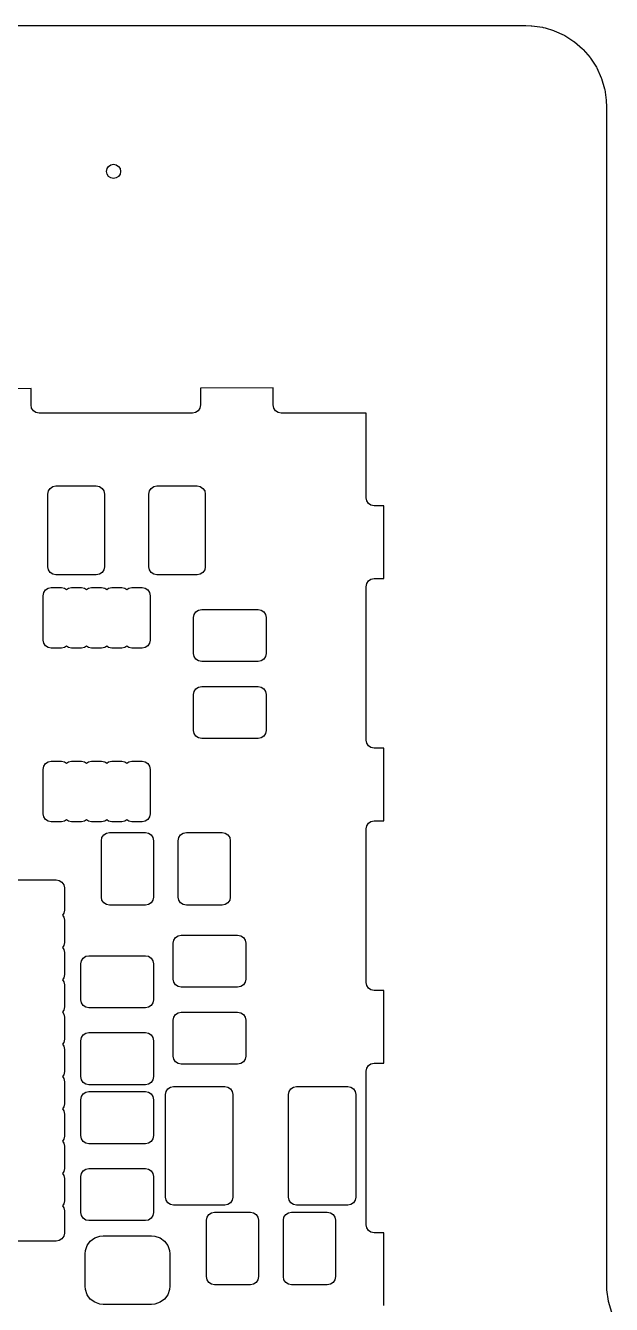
# Model space of a CAD drawing. Extents: x 3.64 to 7.32, y -5.08 to -3.18.
# Drawn here: x 6.561 to 7.132, y -4.428 to -3.182 of the extents above; entities that cross this region are included whole.
import ezdxf

# ---------------------------------------------------------------- set-up
doc = ezdxf.new("R2010")
doc.units = 0
doc.header["$MEASUREMENT"] = 0
doc.layers.add('BLACK', color=7, linetype='CONTINUOUS')

msp = doc.modelspace()

# ---------------------------------------------------------------- linework, layer by layer
at = {"layer": 'BLACK', "linetype": 'CONTINUOUS'}
for p, q in [((3.8754, -3.1816), (7.0486, -3.1816)), ((7.0486, -3.1816), (7.0539, -3.1817)), ((7.0486, -3.1816), (7.0486, -3.1816)), ((7.0539, -3.1817), (7.0545, -3.1817)), ((7.0545, -3.1817), (7.065, -3.1832)), ((7.065, -3.1832), (7.0657, -3.1834)), ((7.0657, -3.1834), (7.0675, -3.1839)), ((7.0675, -3.1839), (7.0675, -3.1839)), ((7.0675, -3.1839), (7.0758, -3.1863)), ((7.0758, -3.1863), (7.0765, -3.1866)), ((7.0765, -3.1866), (7.0861, -3.191)), ((7.0861, -3.191), (7.0867, -3.1913)), ((7.0867, -3.1913), (7.0956, -3.197)), ((7.0956, -3.197), (7.0961, -3.1974)), ((7.0961, -3.1974), (7.1041, -3.2043)), ((7.1041, -3.2043), (7.1046, -3.2048)), ((7.1046, -3.2048), (7.1115, -3.2128)), ((7.1115, -3.2128), (7.1119, -3.2134)), ((7.1119, -3.2134), (7.1176, -3.2222)), ((7.1176, -3.2222), (7.1179, -3.2228)), ((7.1179, -3.2228), (7.1223, -3.2324)), ((7.1223, -3.2324), (7.1226, -3.2331)), ((7.1226, -3.2331), (7.1255, -3.2432)), ((7.1255, -3.2432), (7.1257, -3.2439)), ((7.1257, -3.2439), (7.1272, -3.2544)), ((7.1272, -3.2544), (7.1272, -3.255)), ((7.1272, -3.255), (7.1273, -3.2603)), ((7.1273, -3.2603), (7.1273, -3.2603)), ((7.1273, -3.2603), (7.1273, -4.4083)), ((6.5661, -3.5354), (6.4952, -3.5357)), ((6.5661, -3.5514), (6.5661, -3.5354)), ((6.8023, -3.5347), (6.7314, -3.535)), ((6.7314, -3.535), (6.7314, -3.5514)), ((6.8023, -3.5514), (6.8023, -3.5347)), ((6.5667, -3.5544), (6.5661, -3.5514)), ((6.7314, -3.5514), (6.7308, -3.5544)), ((6.8029, -3.5544), (6.8023, -3.5514)), ((6.5684, -3.557), (6.5667, -3.5544)), ((6.5709, -3.5587), (6.5684, -3.557)), ((6.574, -3.5593), (6.5709, -3.5587)), ((6.7236, -3.5593), (6.574, -3.5593)), ((6.7266, -3.5587), (6.7236, -3.5593)), ((6.7291, -3.557), (6.7266, -3.5587)), ((6.7308, -3.5544), (6.7291, -3.557)), ((6.8046, -3.557), (6.8029, -3.5544)), ((6.8072, -3.5587), (6.8046, -3.557)), ((6.8102, -3.5593), (6.8072, -3.5587)), ((6.8929, -3.5593), (6.8102, -3.5593)), ((6.8929, -3.642), (6.8929, -3.5593)), ((6.5825, -3.6383), (6.5831, -3.6352)), ((6.5825, -3.7091), (6.5825, -3.6383)), ((6.5831, -3.6352), (6.5848, -3.6327)), ((6.5848, -3.6327), (6.5874, -3.631)), ((6.5874, -3.631), (6.5904, -3.6304)), ((6.5904, -3.6304), (6.6298, -3.6304)), ((6.6298, -3.6304), (6.6328, -3.631)), ((6.6328, -3.631), (6.6354, -3.6327)), ((6.6354, -3.6327), (6.6371, -3.6352)), ((6.6371, -3.6352), (6.6377, -3.6383)), ((6.6377, -3.6383), (6.6377, -3.7091)), ((6.681, -3.6383), (6.6816, -3.6352)), ((6.681, -3.7091), (6.681, -3.6383)), ((6.6816, -3.6352), (6.6833, -3.6327)), ((6.6833, -3.6327), (6.6858, -3.631)), ((6.6858, -3.631), (6.6888, -3.6304)), ((6.6888, -3.6304), (6.7282, -3.6304)), ((6.7282, -3.6304), (6.7312, -3.631)), ((6.7312, -3.631), (6.7338, -3.6327)), ((6.7338, -3.6327), (6.7355, -3.6352)), ((6.7355, -3.6352), (6.7361, -3.6383)), ((6.7361, -3.6383), (6.7361, -3.7091)), ((6.8935, -3.645), (6.8929, -3.642)), ((6.8952, -3.6475), (6.8935, -3.645)), ((6.8977, -3.6492), (6.8952, -3.6475)), ((6.9007, -3.6498), (6.8977, -3.6492)), ((6.9101, -3.6498), (6.9007, -3.6498)), ((6.9101, -3.7207), (6.9101, -3.6498)), ((6.5831, -3.7121), (6.5825, -3.7091)), ((6.5848, -3.7147), (6.5831, -3.7121)), ((6.5874, -3.7164), (6.5848, -3.7147)), ((6.6354, -3.7147), (6.6328, -3.7164)), ((6.6371, -3.7121), (6.6354, -3.7147)), ((6.6377, -3.7091), (6.6371, -3.7121)), ((6.6816, -3.7121), (6.681, -3.7091)), ((6.6833, -3.7147), (6.6816, -3.7121)), ((6.6858, -3.7164), (6.6833, -3.7147)), ((6.7338, -3.7147), (6.7312, -3.7164)), ((6.7355, -3.7121), (6.7338, -3.7147)), ((6.7361, -3.7091), (6.7355, -3.7121)), ((6.5904, -3.717), (6.5874, -3.7164)), ((6.6298, -3.717), (6.5904, -3.717)), ((6.6328, -3.7164), (6.6298, -3.717)), ((6.6888, -3.717), (6.6858, -3.7164)), ((6.7282, -3.717), (6.6888, -3.717)), ((6.7312, -3.7164), (6.7282, -3.717)), ((6.8929, -3.7286), (6.8935, -3.7256)), ((6.8935, -3.7256), (6.8952, -3.723)), ((6.8952, -3.723), (6.8977, -3.7213)), ((6.8977, -3.7213), (6.9007, -3.7207)), ((6.9007, -3.7207), (6.9101, -3.7207)), ((6.5779, -3.7374), (6.5785, -3.7344)), ((6.5779, -3.7807), (6.5779, -3.7374)), ((6.5785, -3.7344), (6.5802, -3.7318)), ((6.5802, -3.7318), (6.5828, -3.7301)), ((6.5828, -3.7301), (6.5858, -3.7295)), ((6.5858, -3.7295), (6.5957, -3.7295)), ((6.5957, -3.7295), (6.5987, -3.7301)), ((6.5987, -3.7301), (6.6006, -3.7314)), ((6.6006, -3.7314), (6.6025, -3.7301)), ((6.6025, -3.7301), (6.6055, -3.7295)), ((6.6055, -3.7295), (6.6153, -3.7295)), ((6.6153, -3.7295), (6.6183, -3.7301)), ((6.6183, -3.7301), (6.6203, -3.7314)), ((6.6203, -3.7314), (6.6222, -3.7301)), ((6.6222, -3.7301), (6.6252, -3.7295)), ((6.6252, -3.7295), (6.635, -3.7295)), ((6.635, -3.7295), (6.638, -3.7301)), ((6.638, -3.7301), (6.6399, -3.7314)), ((6.6399, -3.7314), (6.6418, -3.7301)), ((6.6418, -3.7301), (6.6449, -3.7295)), ((6.6449, -3.7295), (6.6547, -3.7295)), ((6.6547, -3.7295), (6.6577, -3.7301)), ((6.6577, -3.7301), (6.6596, -3.7314)), ((6.6596, -3.7314), (6.6615, -3.7301)), ((6.6615, -3.7301), (6.6645, -3.7295)), ((6.6645, -3.7295), (6.6744, -3.7295)), ((6.6744, -3.7295), (6.6774, -3.7301)), ((6.6774, -3.7301), (6.68, -3.7318)), ((6.68, -3.7318), (6.6817, -3.7344)), ((6.6817, -3.7344), (6.6823, -3.7374)), ((6.6823, -3.7374), (6.6823, -3.7807)), ((6.8929, -3.8782), (6.8929, -3.7286)), ((6.727, -3.7531), (6.7296, -3.7514)), ((6.7296, -3.7514), (6.7326, -3.7508)), ((6.7326, -3.7508), (6.7876, -3.7508)), ((6.7876, -3.7508), (6.7906, -3.7514)), ((6.7906, -3.7514), (6.7932, -3.7531)), ((6.7247, -3.7587), (6.7253, -3.7557)), ((6.7247, -3.7937), (6.7247, -3.7587)), ((6.7253, -3.7557), (6.727, -3.7531)), ((6.7932, -3.7531), (6.7949, -3.7557)), ((6.7949, -3.7557), (6.7955, -3.7587)), ((6.7955, -3.7587), (6.7955, -3.7937)), ((6.5785, -3.7837), (6.5779, -3.7807)), ((6.5802, -3.7863), (6.5785, -3.7837)), ((6.5828, -3.788), (6.5802, -3.7863)), ((6.5858, -3.7886), (6.5828, -3.788)), ((6.5957, -3.7886), (6.5858, -3.7886)), ((6.5987, -3.788), (6.5957, -3.7886)), ((6.6006, -3.7867), (6.5987, -3.788)), ((6.6025, -3.788), (6.6006, -3.7867)), ((6.6055, -3.7886), (6.6025, -3.788)), ((6.6153, -3.7886), (6.6055, -3.7886)), ((6.6183, -3.788), (6.6153, -3.7886)), ((6.6203, -3.7867), (6.6183, -3.788)), ((6.6222, -3.788), (6.6203, -3.7867)), ((6.6252, -3.7886), (6.6222, -3.788)), ((6.635, -3.7886), (6.6252, -3.7886)), ((6.638, -3.788), (6.635, -3.7886)), ((6.6399, -3.7867), (6.638, -3.788)), ((6.6418, -3.788), (6.6399, -3.7867)), ((6.6449, -3.7886), (6.6418, -3.788)), ((6.6547, -3.7886), (6.6449, -3.7886)), ((6.6577, -3.788), (6.6547, -3.7886)), ((6.6596, -3.7867), (6.6577, -3.788)), ((6.6615, -3.788), (6.6596, -3.7867)), ((6.6645, -3.7886), (6.6615, -3.788)), ((6.6744, -3.7886), (6.6645, -3.7886)), ((6.6774, -3.788), (6.6744, -3.7886)), ((6.68, -3.7863), (6.6774, -3.788)), ((6.6817, -3.7837), (6.68, -3.7863)), ((6.6823, -3.7807), (6.6817, -3.7837)), ((6.7253, -3.7967), (6.7247, -3.7937)), ((6.727, -3.7993), (6.7253, -3.7967)), ((6.7296, -3.801), (6.727, -3.7993)), ((6.7326, -3.8016), (6.7296, -3.801)), ((6.7876, -3.8016), (6.7326, -3.8016)), ((6.7906, -3.801), (6.7876, -3.8016)), ((6.7932, -3.7993), (6.7906, -3.801)), ((6.7949, -3.7967), (6.7932, -3.7993)), ((6.7955, -3.7937), (6.7949, -3.7967)), ((6.727, -3.8281), (6.7296, -3.8264)), ((6.7296, -3.8264), (6.7326, -3.8258)), ((6.7326, -3.8258), (6.7876, -3.8258)), ((6.7876, -3.8258), (6.7906, -3.8264)), ((6.7906, -3.8264), (6.7932, -3.8281)), ((6.7247, -3.8337), (6.7253, -3.8307)), ((6.7247, -3.8687), (6.7247, -3.8337)), ((6.7253, -3.8307), (6.727, -3.8281)), ((6.7932, -3.8281), (6.7949, -3.8307)), ((6.7949, -3.8307), (6.7955, -3.8337)), ((6.7955, -3.8337), (6.7955, -3.8687)), ((6.7253, -3.8717), (6.7247, -3.8687)), ((6.727, -3.8743), (6.7253, -3.8717)), ((6.7296, -3.876), (6.727, -3.8743)), ((6.7326, -3.8766), (6.7296, -3.876)), ((6.7876, -3.8766), (6.7326, -3.8766)), ((6.7906, -3.876), (6.7876, -3.8766)), ((6.7932, -3.8743), (6.7906, -3.876)), ((6.7949, -3.8717), (6.7932, -3.8743)), ((6.7955, -3.8687), (6.7949, -3.8717)), ((6.8935, -3.8812), (6.8929, -3.8782)), ((6.8952, -3.8837), (6.8935, -3.8812)), ((6.8977, -3.8855), (6.8952, -3.8837)), ((6.9007, -3.886), (6.8977, -3.8855)), ((6.9101, -3.886), (6.9007, -3.886)), ((6.9101, -3.9569), (6.9101, -3.886)), ((6.5785, -3.9037), (6.5802, -3.9011)), ((6.5802, -3.9011), (6.5828, -3.8994)), ((6.5828, -3.8994), (6.5858, -3.8988)), ((6.5858, -3.8988), (6.5957, -3.8988)), ((6.5957, -3.8988), (6.5987, -3.8994)), ((6.5987, -3.8994), (6.6006, -3.9007)), ((6.6006, -3.9007), (6.6025, -3.8994)), ((6.6025, -3.8994), (6.6055, -3.8988)), ((6.6055, -3.8988), (6.6153, -3.8988)), ((6.6153, -3.8988), (6.6183, -3.8994)), ((6.6183, -3.8994), (6.6203, -3.9007)), ((6.6203, -3.9007), (6.6222, -3.8994)), ((6.6222, -3.8994), (6.6252, -3.8988)), ((6.6252, -3.8988), (6.635, -3.8988)), ((6.635, -3.8988), (6.638, -3.8994)), ((6.638, -3.8994), (6.6399, -3.9007)), ((6.6399, -3.9007), (6.6418, -3.8994)), ((6.6418, -3.8994), (6.6449, -3.8988)), ((6.6449, -3.8988), (6.6547, -3.8988)), ((6.6547, -3.8988), (6.6577, -3.8994)), ((6.6577, -3.8994), (6.6596, -3.9007)), ((6.6596, -3.9007), (6.6615, -3.8994)), ((6.6615, -3.8994), (6.6645, -3.8988)), ((6.6645, -3.8988), (6.6744, -3.8988)), ((6.6744, -3.8988), (6.6774, -3.8994)), ((6.6774, -3.8994), (6.68, -3.9011)), ((6.68, -3.9011), (6.6817, -3.9037)), ((6.5779, -3.9067), (6.5785, -3.9037)), ((6.5779, -3.95), (6.5779, -3.9067)), ((6.6817, -3.9037), (6.6823, -3.9067)), ((6.6823, -3.9067), (6.6823, -3.95)), ((6.5785, -3.953), (6.5779, -3.95)), ((6.6823, -3.95), (6.6817, -3.953)), ((6.5802, -3.9556), (6.5785, -3.953)), ((6.5828, -3.9573), (6.5802, -3.9556)), ((6.5858, -3.9579), (6.5828, -3.9573)), ((6.5957, -3.9579), (6.5858, -3.9579)), ((6.5987, -3.9573), (6.5957, -3.9579)), ((6.6006, -3.956), (6.5987, -3.9573)), ((6.6025, -3.9573), (6.6006, -3.956)), ((6.6055, -3.9579), (6.6025, -3.9573)), ((6.6153, -3.9579), (6.6055, -3.9579)), ((6.6183, -3.9573), (6.6153, -3.9579)), ((6.6203, -3.956), (6.6183, -3.9573)), ((6.6222, -3.9573), (6.6203, -3.956)), ((6.6252, -3.9579), (6.6222, -3.9573)), ((6.635, -3.9579), (6.6252, -3.9579)), ((6.638, -3.9573), (6.635, -3.9579)), ((6.6399, -3.956), (6.638, -3.9573)), ((6.6418, -3.9573), (6.6399, -3.956)), ((6.6449, -3.9579), (6.6418, -3.9573)), ((6.6547, -3.9579), (6.6449, -3.9579)), ((6.6577, -3.9573), (6.6547, -3.9579)), ((6.6596, -3.956), (6.6577, -3.9573)), ((6.6615, -3.9573), (6.6596, -3.956)), ((6.6645, -3.9579), (6.6615, -3.9573)), ((6.6744, -3.9579), (6.6645, -3.9579)), ((6.6774, -3.9573), (6.6744, -3.9579)), ((6.68, -3.9556), (6.6774, -3.9573)), ((6.6817, -3.953), (6.68, -3.9556)), ((6.8929, -3.9648), (6.8935, -3.9618)), ((6.8935, -3.9618), (6.8952, -3.9592)), ((6.8952, -3.9592), (6.8977, -3.9575)), ((6.8977, -3.9575), (6.9007, -3.9569)), ((6.9007, -3.9569), (6.9101, -3.9569)), ((6.6347, -3.9762), (6.6353, -3.9732)), ((6.6347, -4.0312), (6.6347, -3.9762)), ((6.6353, -3.9732), (6.637, -3.9706)), ((6.637, -3.9706), (6.6396, -3.9689)), ((6.6396, -3.9689), (6.6426, -3.9683)), ((6.6426, -3.9683), (6.6776, -3.9683)), ((6.6776, -3.9683), (6.6806, -3.9689)), ((6.6806, -3.9689), (6.6832, -3.9706)), ((6.6832, -3.9706), (6.6849, -3.9732)), ((6.6849, -3.9732), (6.6855, -3.9762)), ((6.6855, -3.9762), (6.6855, -4.0312)), ((6.7097, -3.9762), (6.7103, -3.9732)), ((6.7097, -4.0312), (6.7097, -3.9762)), ((6.7103, -3.9732), (6.712, -3.9706)), ((6.712, -3.9706), (6.7146, -3.9689)), ((6.7146, -3.9689), (6.7176, -3.9683)), ((6.7176, -3.9683), (6.7526, -3.9683)), ((6.7526, -3.9683), (6.7556, -3.9689)), ((6.7556, -3.9689), (6.7582, -3.9706)), ((6.7582, -3.9706), (6.7599, -3.9732)), ((6.7599, -3.9732), (6.7605, -3.9762)), ((6.7605, -3.9762), (6.7605, -4.0312)), ((6.8929, -4.1144), (6.8929, -3.9648)), ((6.5316, -4.0143), (6.5907, -4.0143)), ((6.5907, -4.0143), (6.5937, -4.0149)), ((6.5937, -4.0149), (6.5963, -4.0166)), ((6.5963, -4.0166), (6.598, -4.0192)), ((6.598, -4.0192), (6.5986, -4.0222)), ((6.5986, -4.0222), (6.5986, -4.0438)), ((6.6353, -4.0342), (6.6347, -4.0312)), ((6.637, -4.0368), (6.6353, -4.0342)), ((6.6396, -4.0385), (6.637, -4.0368)), ((6.6426, -4.0391), (6.6396, -4.0385)), ((6.6776, -4.0391), (6.6426, -4.0391)), ((6.6806, -4.0385), (6.6776, -4.0391)), ((6.6832, -4.0368), (6.6806, -4.0385)), ((6.6849, -4.0342), (6.6832, -4.0368)), ((6.6855, -4.0312), (6.6849, -4.0342)), ((6.7103, -4.0342), (6.7097, -4.0312)), ((6.712, -4.0368), (6.7103, -4.0342)), ((6.7146, -4.0385), (6.712, -4.0368)), ((6.7176, -4.0391), (6.7146, -4.0385)), ((6.7526, -4.0391), (6.7176, -4.0391)), ((6.7556, -4.0385), (6.7526, -4.0391)), ((6.7582, -4.0368), (6.7556, -4.0385)), ((6.7599, -4.0342), (6.7582, -4.0368)), ((6.7605, -4.0312), (6.7599, -4.0342)), ((6.598, -4.0468), (6.5967, -4.0488)), ((6.5967, -4.0488), (6.598, -4.0507)), ((6.5986, -4.0438), (6.598, -4.0468)), ((6.598, -4.0507), (6.5986, -4.0537)), ((6.5986, -4.0537), (6.5986, -4.0753)), ((6.5986, -4.0753), (6.598, -4.0783)), ((6.7047, -4.0762), (6.7053, -4.0732)), ((6.7047, -4.1112), (6.7047, -4.0762)), ((6.7053, -4.0732), (6.707, -4.0706)), ((6.707, -4.0706), (6.7096, -4.0689)), ((6.7096, -4.0689), (6.7126, -4.0683)), ((6.7126, -4.0683), (6.7676, -4.0683)), ((6.7676, -4.0683), (6.7706, -4.0689)), ((6.7706, -4.0689), (6.7732, -4.0706)), ((6.7732, -4.0706), (6.7749, -4.0732)), ((6.7749, -4.0732), (6.7755, -4.0762)), ((6.7755, -4.0762), (6.7755, -4.1112)), ((6.598, -4.0783), (6.5967, -4.0803)), ((6.5967, -4.0803), (6.598, -4.0822)), ((6.598, -4.0822), (6.5986, -4.0852)), ((6.5986, -4.0852), (6.5986, -4.1068)), ((6.617, -4.0906), (6.6196, -4.0889)), ((6.6196, -4.0889), (6.6226, -4.0883)), ((6.6226, -4.0883), (6.6776, -4.0883)), ((6.6776, -4.0883), (6.6806, -4.0889)), ((6.6806, -4.0889), (6.6832, -4.0906)), ((6.6147, -4.0962), (6.6153, -4.0932)), ((6.6147, -4.1312), (6.6147, -4.0962)), ((6.6153, -4.0932), (6.617, -4.0906)), ((6.6832, -4.0906), (6.6849, -4.0932)), ((6.6849, -4.0932), (6.6855, -4.0962)), ((6.6855, -4.0962), (6.6855, -4.1312)), ((6.598, -4.1098), (6.5967, -4.1117)), ((6.5967, -4.1117), (6.598, -4.1137)), ((6.5986, -4.1068), (6.598, -4.1098)), ((6.598, -4.1137), (6.5986, -4.1167)), ((6.7053, -4.1142), (6.7047, -4.1112)), ((6.7755, -4.1112), (6.7749, -4.1142)), ((6.5986, -4.1167), (6.5986, -4.1383)), ((6.707, -4.1168), (6.7053, -4.1142)), ((6.7096, -4.1185), (6.707, -4.1168)), ((6.7126, -4.1191), (6.7096, -4.1185)), ((6.7676, -4.1191), (6.7126, -4.1191)), ((6.7706, -4.1185), (6.7676, -4.1191)), ((6.7732, -4.1168), (6.7706, -4.1185)), ((6.7749, -4.1142), (6.7732, -4.1168)), ((6.8935, -4.1174), (6.8929, -4.1144)), ((6.8952, -4.12), (6.8935, -4.1174)), ((6.8977, -4.1217), (6.8952, -4.12)), ((6.9007, -4.1223), (6.8977, -4.1217)), ((6.9101, -4.1223), (6.9007, -4.1223)), ((6.9101, -4.1931), (6.9101, -4.1223)), ((6.5986, -4.1383), (6.598, -4.1413)), ((6.6153, -4.1342), (6.6147, -4.1312)), ((6.617, -4.1368), (6.6153, -4.1342)), ((6.6196, -4.1385), (6.617, -4.1368)), ((6.6226, -4.1391), (6.6196, -4.1385)), ((6.6776, -4.1391), (6.6226, -4.1391)), ((6.6806, -4.1385), (6.6776, -4.1391)), ((6.6832, -4.1368), (6.6806, -4.1385)), ((6.6849, -4.1342), (6.6832, -4.1368)), ((6.6855, -4.1312), (6.6849, -4.1342)), ((6.598, -4.1413), (6.5967, -4.1432)), ((6.5967, -4.1432), (6.598, -4.1452)), ((6.598, -4.1452), (6.5986, -4.1482)), ((6.5986, -4.1482), (6.5986, -4.1698)), ((6.7047, -4.1512), (6.7053, -4.1482)), ((6.7047, -4.1862), (6.7047, -4.1512)), ((6.7053, -4.1482), (6.707, -4.1456)), ((6.707, -4.1456), (6.7096, -4.1439)), ((6.7096, -4.1439), (6.7126, -4.1433)), ((6.7126, -4.1433), (6.7676, -4.1433)), ((6.7676, -4.1433), (6.7706, -4.1439)), ((6.7706, -4.1439), (6.7732, -4.1456)), ((6.7732, -4.1456), (6.7749, -4.1482)), ((6.7749, -4.1482), (6.7755, -4.1512)), ((6.7755, -4.1512), (6.7755, -4.1862)), ((6.617, -4.1656), (6.6196, -4.1639)), ((6.6196, -4.1639), (6.6226, -4.1633)), ((6.6226, -4.1633), (6.6776, -4.1633)), ((6.6776, -4.1633), (6.6806, -4.1639)), ((6.6806, -4.1639), (6.6832, -4.1656)), ((6.598, -4.1728), (6.5967, -4.1747)), ((6.5967, -4.1747), (6.598, -4.1766)), ((6.5986, -4.1698), (6.598, -4.1728)), ((6.6147, -4.1712), (6.6153, -4.1682)), ((6.6147, -4.2062), (6.6147, -4.1712)), ((6.6153, -4.1682), (6.617, -4.1656)), ((6.6832, -4.1656), (6.6849, -4.1682)), ((6.6849, -4.1682), (6.6855, -4.1712)), ((6.6855, -4.1712), (6.6855, -4.2062)), ((6.598, -4.1766), (6.5986, -4.1797)), ((6.5986, -4.1797), (6.5986, -4.2013)), ((6.7053, -4.1892), (6.7047, -4.1862)), ((6.7755, -4.1862), (6.7749, -4.1892)), ((6.5986, -4.2013), (6.598, -4.2043)), ((6.707, -4.1918), (6.7053, -4.1892)), ((6.7096, -4.1935), (6.707, -4.1918)), ((6.7126, -4.1941), (6.7096, -4.1935)), ((6.7676, -4.1941), (6.7126, -4.1941)), ((6.7706, -4.1935), (6.7676, -4.1941)), ((6.7732, -4.1918), (6.7706, -4.1935)), ((6.7749, -4.1892), (6.7732, -4.1918)), ((6.8929, -4.201), (6.8935, -4.198)), ((6.8929, -4.3506), (6.8929, -4.201)), ((6.8935, -4.198), (6.8952, -4.1954)), ((6.8952, -4.1954), (6.8977, -4.1937)), ((6.8977, -4.1937), (6.9007, -4.1931)), ((6.9007, -4.1931), (6.9101, -4.1931)), ((6.598, -4.2043), (6.5967, -4.2062)), ((6.5967, -4.2062), (6.598, -4.2081)), ((6.598, -4.2081), (6.5986, -4.2112)), ((6.5986, -4.2112), (6.5986, -4.2328)), ((6.6153, -4.2092), (6.6147, -4.2062)), ((6.617, -4.2118), (6.6153, -4.2092)), ((6.6196, -4.2135), (6.617, -4.2118)), ((6.6226, -4.2141), (6.6196, -4.2135)), ((6.6806, -4.2135), (6.6776, -4.2141)), ((6.6832, -4.2118), (6.6806, -4.2135)), ((6.6849, -4.2092), (6.6832, -4.2118)), ((6.6855, -4.2062), (6.6849, -4.2092)), ((6.6147, -4.2287), (6.6153, -4.2257)), ((6.6153, -4.2257), (6.617, -4.2231)), ((6.617, -4.2231), (6.6196, -4.2214)), ((6.6196, -4.2214), (6.6226, -4.2208)), ((6.6776, -4.2141), (6.6226, -4.2141)), ((6.6226, -4.2208), (6.6776, -4.2208)), ((6.6776, -4.2208), (6.6806, -4.2214)), ((6.6806, -4.2214), (6.6832, -4.2231)), ((6.6832, -4.2231), (6.6849, -4.2257)), ((6.6849, -4.2257), (6.6855, -4.2287)), ((6.6972, -4.2237), (6.6978, -4.2207)), ((6.6972, -4.3237), (6.6972, -4.2237)), ((6.6978, -4.2207), (6.6995, -4.2181)), ((6.6995, -4.2181), (6.7021, -4.2164)), ((6.7021, -4.2164), (6.7051, -4.2158)), ((6.7051, -4.2158), (6.7551, -4.2158)), ((6.7551, -4.2158), (6.7581, -4.2164)), ((6.7581, -4.2164), (6.7607, -4.2181)), ((6.7607, -4.2181), (6.7624, -4.2207)), ((6.7624, -4.2207), (6.763, -4.2237)), ((6.763, -4.2237), (6.763, -4.3237)), ((6.8172, -4.2237), (6.8178, -4.2207)), ((6.8172, -4.3237), (6.8172, -4.2237)), ((6.8178, -4.2207), (6.8195, -4.2181)), ((6.8195, -4.2181), (6.8221, -4.2164)), ((6.8221, -4.2164), (6.8251, -4.2158)), ((6.8251, -4.2158), (6.8751, -4.2158)), ((6.8751, -4.2158), (6.8781, -4.2164)), ((6.8781, -4.2164), (6.8807, -4.2181)), ((6.8807, -4.2181), (6.8824, -4.2207)), ((6.8824, -4.2207), (6.883, -4.2237)), ((6.883, -4.2237), (6.883, -4.3237)), ((6.598, -4.2358), (6.5967, -4.2377)), ((6.5967, -4.2377), (6.598, -4.2396)), ((6.5986, -4.2328), (6.598, -4.2358)), ((6.6147, -4.2637), (6.6147, -4.2287)), ((6.6855, -4.2287), (6.6855, -4.2637)), ((6.598, -4.2396), (6.5986, -4.2427)), ((6.5986, -4.2427), (6.5986, -4.2643)), ((6.6153, -4.2667), (6.6147, -4.2637)), ((6.6855, -4.2637), (6.6849, -4.2667)), ((6.598, -4.2673), (6.5967, -4.2692)), ((6.5967, -4.2692), (6.598, -4.2711)), ((6.5986, -4.2643), (6.598, -4.2673)), ((6.598, -4.2711), (6.5986, -4.2741)), ((6.5986, -4.2741), (6.5986, -4.2958)), ((6.617, -4.2693), (6.6153, -4.2667)), ((6.6196, -4.271), (6.617, -4.2693)), ((6.6226, -4.2716), (6.6196, -4.271)), ((6.6776, -4.2716), (6.6226, -4.2716)), ((6.6806, -4.271), (6.6776, -4.2716)), ((6.6832, -4.2693), (6.6806, -4.271)), ((6.6849, -4.2667), (6.6832, -4.2693)), ((6.598, -4.2988), (6.5967, -4.3007)), ((6.5967, -4.3007), (6.598, -4.3026)), ((6.5986, -4.2958), (6.598, -4.2988)), ((6.6147, -4.3037), (6.6153, -4.3007)), ((6.6153, -4.3007), (6.617, -4.2981)), ((6.617, -4.2981), (6.6196, -4.2964)), ((6.6196, -4.2964), (6.6226, -4.2958)), ((6.6226, -4.2958), (6.6776, -4.2958)), ((6.6776, -4.2958), (6.6806, -4.2964)), ((6.6806, -4.2964), (6.6832, -4.2981)), ((6.6832, -4.2981), (6.6849, -4.3007)), ((6.6849, -4.3007), (6.6855, -4.3037)), ((6.598, -4.3026), (6.5986, -4.3056)), ((6.5986, -4.3056), (6.5986, -4.3273)), ((6.6147, -4.3387), (6.6147, -4.3037)), ((6.6855, -4.3037), (6.6855, -4.3387)), ((6.6978, -4.3267), (6.6972, -4.3237)), ((6.763, -4.3237), (6.7624, -4.3267)), ((6.8178, -4.3267), (6.8172, -4.3237)), ((6.883, -4.3237), (6.8824, -4.3267)), ((6.598, -4.3303), (6.5967, -4.3322)), ((6.5967, -4.3322), (6.598, -4.3341)), ((6.5986, -4.3273), (6.598, -4.3303)), ((6.598, -4.3341), (6.5986, -4.3371)), ((6.5986, -4.3371), (6.5986, -4.3588)), ((6.6995, -4.3293), (6.6978, -4.3267)), ((6.7021, -4.331), (6.6995, -4.3293)), ((6.7051, -4.3316), (6.7021, -4.331)), ((6.7551, -4.3316), (6.7051, -4.3316)), ((6.7421, -4.3389), (6.7451, -4.3383)), ((6.7451, -4.3383), (6.7801, -4.3383)), ((6.7581, -4.331), (6.7551, -4.3316)), ((6.7607, -4.3293), (6.7581, -4.331)), ((6.7624, -4.3267), (6.7607, -4.3293)), ((6.7801, -4.3383), (6.7831, -4.3389)), ((6.8171, -4.3389), (6.8201, -4.3383)), ((6.8195, -4.3293), (6.8178, -4.3267)), ((6.8221, -4.331), (6.8195, -4.3293)), ((6.8201, -4.3383), (6.8551, -4.3383)), ((6.8251, -4.3316), (6.8221, -4.331)), ((6.8751, -4.3316), (6.8251, -4.3316)), ((6.8551, -4.3383), (6.8581, -4.3389)), ((6.8781, -4.331), (6.8751, -4.3316)), ((6.8807, -4.3293), (6.8781, -4.331)), ((6.8824, -4.3267), (6.8807, -4.3293)), ((6.6153, -4.3417), (6.6147, -4.3387)), ((6.617, -4.3443), (6.6153, -4.3417)), ((6.6196, -4.346), (6.617, -4.3443)), ((6.6226, -4.3466), (6.6196, -4.346)), ((6.6776, -4.3466), (6.6226, -4.3466)), ((6.6806, -4.346), (6.6776, -4.3466)), ((6.6832, -4.3443), (6.6806, -4.346)), ((6.6849, -4.3417), (6.6832, -4.3443)), ((6.6855, -4.3387), (6.6849, -4.3417)), ((6.7372, -4.3462), (6.7378, -4.3432)), ((6.7372, -4.4012), (6.7372, -4.3462)), ((6.7378, -4.3432), (6.7395, -4.3406)), ((6.7395, -4.3406), (6.7421, -4.3389)), ((6.7831, -4.3389), (6.7857, -4.3406)), ((6.7857, -4.3406), (6.7874, -4.3432)), ((6.7874, -4.3432), (6.788, -4.3462)), ((6.788, -4.3462), (6.788, -4.4012)), ((6.8122, -4.3462), (6.8128, -4.3432)), ((6.8122, -4.4012), (6.8122, -4.3462)), ((6.8128, -4.3432), (6.8145, -4.3406)), ((6.8145, -4.3406), (6.8171, -4.3389)), ((6.8581, -4.3389), (6.8607, -4.3406)), ((6.8607, -4.3406), (6.8624, -4.3432)), ((6.8624, -4.3432), (6.863, -4.3462)), ((6.863, -4.3462), (6.863, -4.4012)), ((6.8935, -4.3536), (6.8929, -4.3506)), ((6.598, -4.3618), (6.5963, -4.3644)), ((6.5986, -4.3588), (6.598, -4.3618)), ((6.6239, -4.3665), (6.6282, -4.3634)), ((6.6282, -4.3634), (6.6332, -4.3616)), ((6.6332, -4.3616), (6.6365, -4.3613)), ((6.6365, -4.3613), (6.6837, -4.3613)), ((6.6837, -4.3613), (6.687, -4.3616)), ((6.687, -4.3616), (6.692, -4.3634)), ((6.692, -4.3634), (6.6962, -4.3665)), ((6.8952, -4.3562), (6.8935, -4.3536)), ((6.8977, -4.3579), (6.8952, -4.3562)), ((6.9007, -4.3585), (6.8977, -4.3579)), ((6.9101, -4.3585), (6.9007, -4.3585)), ((6.9101, -4.4294), (6.9101, -4.3585)), ((6.5907, -4.3667), (6.5316, -4.3667)), ((6.5937, -4.3661), (6.5907, -4.3667)), ((6.5963, -4.3644), (6.5937, -4.3661)), ((6.6188, -4.379), (6.6191, -4.3757)), ((6.6191, -4.3757), (6.6208, -4.3708)), ((6.6208, -4.3708), (6.6239, -4.3665)), ((6.6962, -4.3665), (6.6994, -4.3708)), ((6.6994, -4.3708), (6.7011, -4.3757)), ((6.7011, -4.3757), (6.7014, -4.379)), ((6.6188, -4.4105), (6.6188, -4.379)), ((6.7014, -4.379), (6.7014, -4.4105)), ((6.6191, -4.4138), (6.6188, -4.4105)), ((6.7014, -4.4105), (6.7011, -4.4138)), ((6.7378, -4.4042), (6.7372, -4.4012)), ((6.7395, -4.4068), (6.7378, -4.4042)), ((6.7421, -4.4085), (6.7395, -4.4068)), ((6.7451, -4.4091), (6.7421, -4.4085)), ((6.7801, -4.4091), (6.7451, -4.4091)), ((6.7831, -4.4085), (6.7801, -4.4091)), ((6.7857, -4.4068), (6.7831, -4.4085)), ((6.7874, -4.4042), (6.7857, -4.4068)), ((6.788, -4.4012), (6.7874, -4.4042)), ((6.8128, -4.4042), (6.8122, -4.4012)), ((6.8145, -4.4068), (6.8128, -4.4042)), ((6.8171, -4.4085), (6.8145, -4.4068)), ((6.8201, -4.4091), (6.8171, -4.4085)), ((6.8551, -4.4091), (6.8201, -4.4091)), ((6.8581, -4.4085), (6.8551, -4.4091)), ((6.8607, -4.4068), (6.8581, -4.4085)), ((6.8624, -4.4042), (6.8607, -4.4068)), ((6.863, -4.4012), (6.8624, -4.4042)), ((7.1273, -4.4083), (7.1274, -4.414)), ((6.6208, -4.4188), (6.6191, -4.4138)), ((6.6239, -4.4231), (6.6208, -4.4188)), ((6.6282, -4.4262), (6.6239, -4.4231)), ((6.6962, -4.4231), (6.692, -4.4262)), ((6.6994, -4.4188), (6.6962, -4.4231)), ((6.7011, -4.4138), (6.6994, -4.4188)), ((7.1274, -4.414), (7.129, -4.4251)), ((7.129, -4.4251), (7.1322, -4.4359)), ((6.6332, -4.4279), (6.6282, -4.4262)), ((6.6365, -4.4283), (6.6332, -4.4279)), ((6.6837, -4.4283), (6.6365, -4.4283)), ((6.687, -4.4279), (6.6837, -4.4283)), ((6.692, -4.4262), (6.687, -4.4279))]:
    msp.add_line(p, q, dxfattribs=at)
at = {"layer": 'BLACK'}
msp.add_circle((6.6466, -3.3237), 0.00689, dxfattribs=at)
at = {"layer": 'WHITE'}
msp.add_circle((6.6466, -3.3237), 0.00689, dxfattribs=at)

doc.saveas('drawing.dxf')
